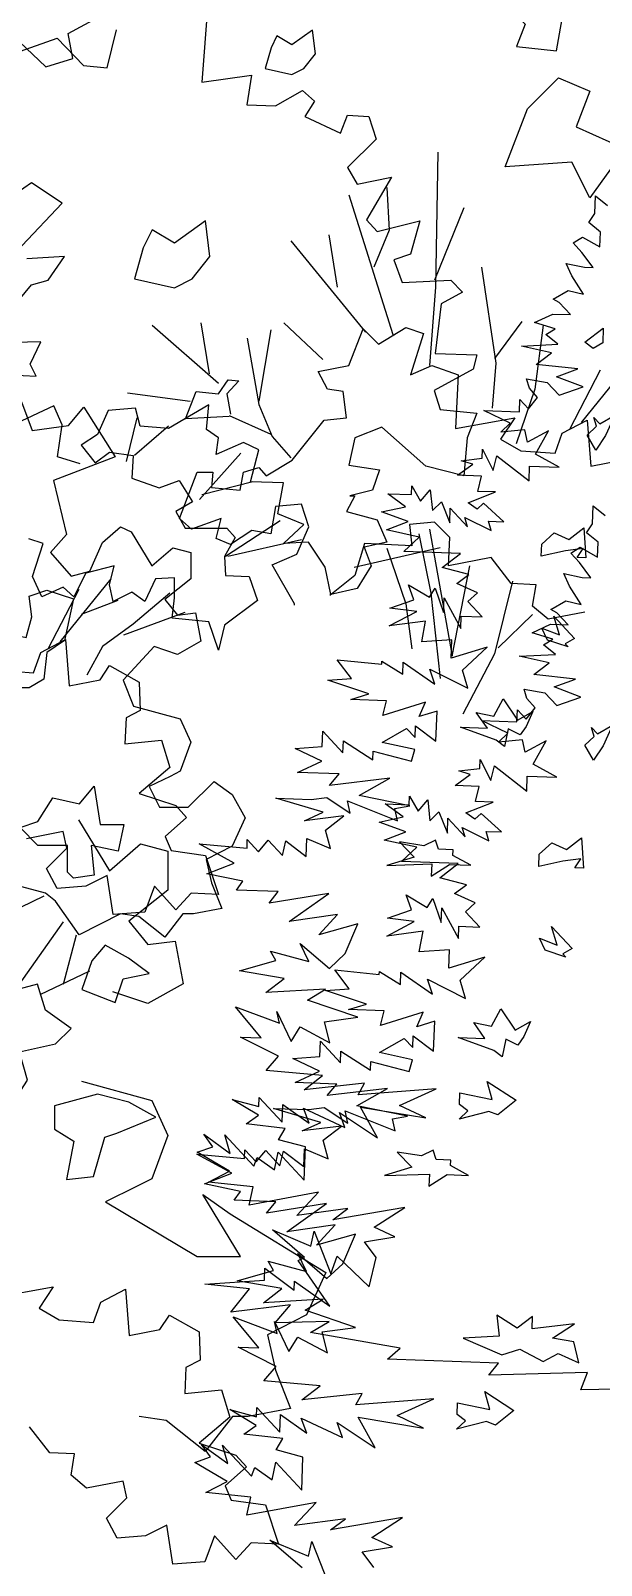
# Model space of a CAD drawing. Header units: inches. Extents: x 11.9 to 85.3, y 21.1 to 37.4.
# Drawn here: x 36.953 to 37.181, y 22.185 to 22.798 of the extents above; entities that cross this region are included whole.
import ezdxf

# ---------------------------------------------------------------- set-up
doc = ezdxf.new("R2010")
doc.units = ezdxf.units.IN
doc.header["$MEASUREMENT"] = 0
doc.layers.add('CAY', color=94, linetype='Continuous')
doc.layers.add('CAY-3', color=61, linetype='Continuous')

# ---------------------------------------------------------------- blocks, each defined once
blk = doc.blocks.new('A$C76451831')
at = {"layer": 'CAY'}
for p, q in [((5192.6, 1187), (5205.3, 1219.7)), ((5205.3, 1219.7), (5219, 1206)), ((5219, 1206), (5243.2, 1220.8)), ((5243.2, 1220.8), (5259.1, 1215.5)), ((5259.1, 1215.5), (5247.5, 1178.6)), ((5165.2, 1181.8), (5192.6, 1187)), ((5173.6, 1165.9), (5165.2, 1181.8)), ((5247.5, 1178.6), (5266.4, 1187)), ((5266.4, 1187), (5289.7, 1178.6)), ((5289.7, 1178.6), (5287.5, 1131.1)), ((5187.3, 1163.8), (5173.6, 1165.9)), ((5190.5, 1140.6), (5187.3, 1163.8)), ((4901.2, 1154.7), (4910.7, 1129.1)), ((4942.9, 1133.8), (4956.7, 1149.9)), ((4956.7, 1149.9), (4984.6, 1105.9)), ((4910.7, 1129.1), (4942.9, 1133.8)), ((5142, 1102.7), (5170.5, 1138.5)), ((5170.5, 1138.5), (5190.5, 1140.6)), ((5287.5, 1131.1), (5340.3, 1140.6)), ((5340.3, 1140.6), (5327.6, 1121.6)), ((5382.5, 1126.9), (5404.6, 1138.5)), ((5404.6, 1138.5), (5407.8, 1097.4)), ((5327.6, 1121.6), (5345.5, 1111.1)), ((5376.1, 1109), (5382.5, 1126.9)), ((4984.6, 1105.9), (4929.6, 1084.7)), ((5345.5, 1111.1), (5376.1, 1109)), ((5057.6, 1092.1), (5071.3, 1092.1)), ((5071.3, 1092.1), (5070.3, 1078.4)), ((5095.6, 1076.3), (5098.8, 1092.1)), ((5098.8, 1092.1), (5112.5, 1096.3)), ((5112.5, 1096.3), (5118.8, 1089)), ((5118.8, 1089), (5142, 1102.7)), ((5407.8, 1097.4), (5435.2, 1102.7)), ((4929.6, 1084.7), (4941, 1036.7)), ((5070.3, 1078.4), (5095.6, 1076.3)), ((5409.5, 1046.3), (5410, 1062.2)), ((5410, 1062.2), (5420.6, 1053.6)), ((4973.2, 1029.6), (4989.3, 1043.4)), ((4989.3, 1043.4), (4998.7, 1039.1)), ((4998.7, 1039.1), (5017.2, 1008.8)), ((5268.6, 1047.8), (5246.4, 1045.7)), ((5246.4, 1045.7), (5248.5, 1026.7)), ((5282.3, 1034.1), (5268.6, 1047.8)), ((5404.2, 1038.3), (5409.5, 1046.3)), ((5414.3, 1029.8), (5404.2, 1038.3)), ((4941, 1036.7), (4926.8, 1020.6)), ((4961.8, 1004.1), (4973.2, 1029.6)), ((5017.2, 1008.8), (5035.7, 1024.9)), ((5035.7, 1024.9), (5051.8, 1020.6)), ((5273.8, 1025), (5197.2, 1007.3)), ((5206.3, 1028.8), (5197.9, 1000.4)), ((5248.5, 1026.7), (5206.3, 1028.8)), ((5281.2, 1008.8), (5282.3, 1034.1)), ((5390, 1020.2), (5398.3, 1025.4)), ((5398.3, 1025.4), (5413.9, 1016.7)), ((5413.9, 1016.7), (5414.3, 1029.8)), ((4926.8, 1020.6), (4945.3, 999.7)), ((5051.8, 1020.6), (5051.8, 997.4)), ((5319.2, 1016.2), (5281.2, 1008.8)), ((5337.1, 993), (5319.2, 1016.2)), ((5397.8, 1011.8), (5390, 1020.2)), ((5407.8, 998.3), (5397.8, 1011.8)), ((4945.3, 999.7), (4961.8, 1004.1)), ((5051.8, 997.4), (5028.6, 978.9)), ((5197.9, 1000.4), (5175.7, 982.4)), ((5389, 990.8), (5383.9, 1001.9)), ((5383.9, 1001.9), (5400.1, 998.6)), ((5400.1, 998.6), (5407.8, 998.3)), ((5359.3, 991.9), (5337.1, 993)), ((5356.1, 972.9), (5359.3, 991.9)), ((5399.3, 974.6), (5389, 990.8)), ((5028.6, 978.9), (5040, 965.1)), ((5369.8, 961.3), (5356.1, 972.9)), ((5372.4, 970.1), (5385.8, 977.8)), ((5377.7, 967.2), (5372.4, 970.1)), ((5385.8, 977.8), (5399.3, 974.6)), ((5040, 965.1), (5056.1, 967.1)), ((5056.1, 967.1), (5060.8, 941.9)), ((5355.8, 949.4), (5371.9, 957)), ((5402.5, 967.7), (5369.8, 961.3)), ((5371.9, 957), (5387.7, 956.4)), ((5387.7, 956.4), (5377.7, 967.2)), ((5060.8, 941.9), (5040, 930.1)), ((5374.2, 943.7), (5355.8, 949.4)), ((5365.8, 938.6), (5374.2, 943.7)), ((5019.2, 937.2), (4991.7, 907.3)), ((5040, 930.1), (5019.2, 937.2)), ((5344.2, 928.5), (5376.4, 930.1)), ((5370.7, 922.5), (5344.2, 928.5)), ((5376.4, 930.1), (5365.8, 938.6)), ((5357.2, 912.1), (5370.7, 922.5)), ((4991.7, 907.3), (5000.7, 884.1)), ((5394.2, 908.1), (5357.2, 912.1)), ((5375.4, 901.1), (5394.2, 908.1)), ((5399.1, 892.1), (5375.4, 901.1)), ((5351, 891), (5348.6, 899.3)), ((5348.6, 899.3), (5367.1, 895.9)), ((5358.4, 882.6), (5351, 891)), ((5367.1, 895.9), (5377.5, 884.7)), ((5377.5, 884.7), (5399.1, 892.1)), ((5000.7, 884.1), (5042.4, 872.7)), ((5342.1, 870.1), (5342.5, 880.9)), ((5342.5, 880.9), (5350.4, 872.5)), ((5350.4, 872.5), (5358.4, 882.6)), ((5042.4, 872.7), (5051.8, 851.9)), ((5310.5, 871.2), (5342.1, 870.1)), ((5334.1, 859.9), (5310.5, 871.2)), ((5325.6, 852), (5334.1, 859.9)), ((5051.8, 851.9), (5042.4, 826.3)), ((5347, 854), (5325.6, 852)), ((5349.4, 843.1), (5347, 854)), ((5368.3, 853.3), (5349.4, 843.1)), ((5356.7, 832.4), (5368.3, 853.3)), ((5309, 828.6), (5309.3, 836.7)), ((5309.3, 836.7), (5319, 817.8)), ((5033.3, 821.6), (5014.8, 812.5)), ((5042.4, 826.3), (5033.3, 821.6)), ((5287.1, 813.5), (5300.6, 823.4)), ((5290.3, 826.5), (5309, 828.6)), ((5300.6, 823.4), (5290.3, 826.5)), ((5319, 817.8), (5322.2, 830.9)), ((5322.2, 830.9), (5350.9, 808.5)), ((5350.9, 808.5), (5351.3, 821.7)), ((5351.3, 821.7), (5377.6, 820.8)), ((5377.6, 820.8), (5356.7, 832.4)), ((5014.8, 812.5), (5023.9, 794.1)), ((5049.4, 794.1), (5072.6, 816.9)), ((5072.6, 816.9), (5088.7, 805.5)), ((5088.7, 805.5), (5100.1, 784.6)), ((5308.4, 812.7), (5287.1, 813.5)), ((5305.2, 799.3), (5308.4, 812.7)), ((5023.9, 794.1), (5049.4, 794.1)), ((5240.9, 785.6), (5224.9, 797.1)), ((5224.9, 797.1), (5246.2, 796.3)), ((5246.2, 796.3), (5246.5, 804)), ((5246.5, 804), (5254.2, 790.6)), ((5254.2, 790.6), (5262.7, 800.7)), ((5262.7, 800.7), (5264.7, 782.1)), ((5296.7, 789.1), (5321.1, 798.7)), ((5321.1, 798.7), (5305.2, 799.3)), ((4951.7, 782.9), (4979.4, 737.5)), ((5100.1, 784.6), (5088.7, 759.5)), ((5219.4, 781), (5240.9, 785.6)), ((5243.1, 772.4), (5219.4, 781)), ((5264.7, 782.1), (5272.7, 790)), ((5272.7, 790), (5280.2, 771.1)), ((5280.2, 771.1), (5280.7, 784.3)), ((5280.7, 784.3), (5296, 767.8)), ((5304.7, 783.4), (5296.7, 789.1)), ((5310.3, 788.7), (5304.7, 783.4)), ((5328.3, 772.2), (5310.3, 788.7)), ((5223.8, 764.9), (5243.1, 772.4)), ((5253, 758.5), (5223.8, 764.9)), ((5296, 767.8), (5293.5, 776.1)), ((5293.5, 776.1), (5317.1, 764.4)), ((5314.7, 772.6), (5328.3, 772.2)), ((5317.1, 764.4), (5314.7, 772.6)), ((4979.4, 737.5), (5007.1, 761.7)), ((5007.1, 761.7), (5031.3, 755.2)), ((5031.3, 755.2), (5031.3, 720.4)), ((5088.7, 759.5), (5065.6, 747.7)), ((5239.5, 745.8), (5253, 758.5)), ((5065.6, 747.7), (5070.3, 726.8)), ((5289.7, 744), (5239.5, 745.8)), ((5273.4, 731.5), (5289.7, 744)), ((4922.5, 717.8), (4887.9, 726.8)), ((5070.3, 726.8), (5079.3, 704)), ((5297.2, 725.2), (5273.4, 731.5)), ((5286.5, 717.4), (5297.2, 725.2)), ((4825.4, 669), (4921.3, 715.4)), ((4931.5, 710.7), (4922.5, 717.8)), ((4952.3, 680.8), (4931.5, 710.7)), ((5031.3, 720.4), (4996.5, 692.7)), ((5248.4, 702.9), (5243.4, 716.2)), ((5243.4, 716.2), (5262.1, 705.1)), ((5262.1, 705.1), (5267.3, 713.1)), ((5267.3, 713.1), (5274.7, 691.5)), ((5304.8, 709.1), (5286.5, 717.4)), ((4989.3, 699.3), (4952.3, 680.8)), ((5005.4, 696.9), (4989.3, 699.3)), ((5028.6, 678.5), (5005.4, 696.9)), ((5044.7, 699.3), (5028.6, 678.5)), ((5054.2, 699.3), (5044.7, 699.3)), ((5079.3, 704), (5054.2, 699.3)), ((5226.8, 695.5), (5248.4, 702.9)), ((5274.7, 691.5), (5275.2, 704.7)), ((5275.2, 704.7), (5290.1, 677.4)), ((5296.4, 701.2), (5304.8, 709.1)), ((5309, 687.6), (5296.4, 701.2)), ((4899.3, 636.8), (4938.6, 692.2)), ((4996.5, 692.7), (5013.6, 672)), ((5226.3, 679.6), (5250.7, 692.4)), ((5258.6, 683.9), (5226.3, 679.6)), ((5250.7, 692.4), (5226.8, 695.5)), ((5255.2, 665.5), (5258.6, 683.9)), ((5290.1, 677.4), (5290.5, 688.3)), ((5290.5, 688.3), (5309, 687.6)), ((4938.6, 636.8), (4950, 680.8)), ((5013.6, 672), (5037.8, 675)), ((5037.8, 675), (5044.9, 637.2)), ((5282, 667.2), (5255.2, 665.5)), ((5281.5, 650.9), (5282, 667.2)), ((5313.5, 660.7), (5281.5, 650.9)), ((5291.5, 640.2), (5313.5, 660.7)), ((4917.8, 627.7), (4961.8, 648.6)), ((5179.9, 649.5), (5219.6, 645.4)), ((5192.9, 632.7), (5179.9, 649.5)), ((5219.6, 645.4), (5219.7, 648.1)), ((5219.7, 648.1), (5238.4, 636.6)), ((5238.4, 636.6), (5238.7, 647.4)), ((5238.7, 647.4), (5267.1, 627.9)), ((5013.6, 619.5), (4982.4, 630.1)), ((5044.9, 637.2), (5013.6, 619.5)), ((5171.6, 631.2), (5192.9, 632.7)), ((5208.3, 619), (5171.6, 631.2)), ((5262.5, 641.2), (5296.4, 624.1)), ((5267.1, 627.9), (5262.5, 641.2)), ((5296.4, 624.1), (5291.5, 640.2)), ((5192.3, 614.2), (5208.3, 619)), ((5224, 613.1), (5192.3, 614.2)), ((5220.8, 600), (5224, 613.1)), ((5258.8, 611.8), (5220.8, 600)), ((5252.9, 598.9), (5258.8, 611.8)), ((5268.9, 603.8), (5252.9, 598.9)), ((5268, 577.1), (5268.9, 603.8)), ((5219.9, 576), (5241.7, 588.4)), ((5241.7, 588.4), (5249.5, 580.4)), ((5249.5, 580.4), (5249.9, 590.8)), ((5249.9, 590.8), (5268, 577.1)), ((5166.8, 572.4), (5167.3, 586)), ((5167.3, 586), (5185.2, 566.8)), ((5185.2, 566.8), (5185.5, 577.2)), ((5185.5, 577.2), (5211.7, 560.4)), ((5249.2, 569.6), (5219.9, 576)), ((5142.7, 570.6), (5166.8, 572.4)), ((5166.3, 559.3), (5142.7, 570.6)), ((5211.7, 560.4), (5212, 568.1)), ((5212, 568.1), (5246.1, 559.2)), ((5246.1, 559.2), (5249.2, 569.6)), ((5144.7, 549.2), (5166.3, 559.3)), ((5181.8, 547.9), (5144.7, 549.2)), ((5173.3, 537.8), (5181.8, 547.9)), ((5227, 544), (5173.3, 537.8)), ((5199.7, 528.7), (5227, 544)), ((5125.3, 526.3), (5157, 525.2)), ((5167.5, 513.9), (5125.3, 526.3)), ((5157, 525.2), (5170.6, 527)), ((5170.6, 527), (5191.5, 513.1)), ((5189.1, 524.1), (5233.8, 506.2)), ((5191.5, 513.1), (5189.1, 524.1)), ((5244.7, 519.4), (5199.7, 528.7)), ((5231.5, 517.1), (5244.7, 519.4)), ((5150.9, 506.4), (5167.5, 513.9)), ((5185.9, 510.6), (5150.9, 506.4)), ((5169.6, 498), (5185.9, 510.6)), ((5233.8, 506.2), (5231.5, 517.1)), ((5174, 481.5), (5169.6, 498)), ((5057.3, 485.6), (5099.7, 481.8)), ((5088.4, 468.6), (5057.3, 485.6)), ((5099.7, 481.8), (5100, 489.5)), ((5100, 489.5), (5110.1, 478.8)), ((5110.1, 478.8), (5118.6, 488.9)), ((5118.6, 488.9), (5131.2, 475.3)), ((5131.2, 475.3), (5134.4, 488.3)), ((5134.4, 488.3), (5152.5, 474.6)), ((5152.5, 474.6), (5153.1, 490.4)), ((5153.1, 490.4), (5174, 481.5)), ((5064.1, 459.1), (5088.4, 468.6)), ((5096, 452.5), (5064.1, 459.1)), ((5090.3, 444.6), (5096, 452.5)), ((5062.5, 449.6), (5086.7, 432.5)), ((5127.4, 443.3), (5090.3, 444.6)), ((5119.3, 433.1), (5127.4, 443.3)), ((5172.7, 441.7), (5119.3, 433.1)), ((5137.3, 416.6), (5172.7, 441.7)), ((5180.2, 422.8), (5137.3, 416.6)), ((5163.7, 404.8), (5180.2, 422.8)), ((5198.4, 414.5), (5163.7, 404.8)), ((5187.1, 388.1), (5198.4, 414.5)), ((5154.7, 381.1), (5147.1, 397.2)), ((5147.1, 397.2), (5173, 375)), ((5120.6, 390.5), (5154.7, 381.1)), ((5125.3, 382.1), (5120.6, 390.5)), ((5173, 375), (5187.1, 388.1)), ((5093.2, 372.8), (5125.3, 382.1)), ((5132.9, 366), (5093.2, 372.8)), ((5171.9, 380.3), (5154.8, 342.6)), ((5116.6, 353.4), (5132.9, 366)), ((5169.7, 356.6), (5116.6, 353.4)), ((5153.5, 346.7), (5169.7, 356.6)), ((5154.8, 342.6), (5120.1, 324.9)), ((5198.3, 331.5), (5153.5, 346.7)), ((5112.4, 313.2), (5089.4, 340.8)), ((5089.4, 340.8), (5128.7, 326.2)), ((5126.4, 336.8), (5139.1, 310)), ((5128.7, 326.2), (5126.4, 336.8)), ((5168.7, 327.6), (5198.3, 331.5)), ((5173.5, 308.8), (5168.7, 327.6)), ((5120.1, 324.9), (5127.1, 293.6)), ((5139.1, 310), (5147.2, 322.9)), ((5147.2, 322.9), (5173.5, 308.8)), ((5093.9, 313.9), (5112.4, 313.2)), ((5127.7, 296.8), (5093.9, 313.9)), ((5116.8, 284), (5127.7, 296.8)), ((5127.1, 293.6), (5140.7, 259.4)), ((5167, 279.6), (5116.8, 284)), ((5150.7, 267), (5167, 279.6)), ((5140.7, 259.4), (5103, 252.3)), ((5110.3, 252.1), (5110.6, 260.2)), ((5110.6, 260.2), (5131.1, 238.2)), ((5204.4, 272.8), (5150.7, 267)), ((5198.6, 262.6), (5204.4, 272.8)), ((5268.1, 267.9), (5198.6, 262.6)), ((5235.4, 253.2), (5268.1, 267.9)), ((5029.8, 248.8), (5005.7, 252.3)), ((5064.6, 221), (5029.8, 248.8)), ((5088.8, 252.3), (5064.6, 221)), ((5110, 244.4), (5086.5, 258.4)), ((5086.5, 258.4), (5110.3, 252.1)), ((5103, 252.3), (5088.8, 252.3)), ((5131.1, 238.2), (5131.7, 254.1)), ((5131.7, 254.1), (5155.1, 237.4)), ((5155.1, 237.4), (5150.1, 250.7)), ((5150.1, 250.7), (5186.7, 233.6)), ((5186.7, 233.6), (5182.2, 246.9)), ((5182.2, 246.9), (5215.8, 224.4)), ((5200.9, 251.6), (5259, 241.9)), ((5215.8, 224.4), (5200.9, 251.6)), ((5259, 241.9), (5235.4, 253.2)), ((5098.9, 236.6), (5110, 244.4)), ((5133.6, 232.7), (5098.9, 236.6)), ((5127.8, 222.5), (5133.6, 232.7)), ((5069.2, 216.4), (5061.4, 227.5)), ((5061.4, 227.5), (5084.8, 210.4)), ((5080, 226.9), (5105.7, 199.2)), ((5084.8, 210.4), (5080, 226.9)), ((5151.6, 216.2), (5127.8, 222.5)), ((5055.4, 211.4), (5069.2, 216.4)), ((5084.3, 194.5), (5055.4, 211.4)), ((5105.7, 199.2), (5108.7, 206.8)), ((5108.7, 206.8), (5124.2, 195.8)), ((5124.2, 195.8), (5127.5, 211.6)), ((5127.5, 211.6), (5150.6, 186.8)), ((5150.6, 186.8), (5151.6, 216.2)), ((5065.3, 184.8), (5084.3, 194.5)), ((5105.1, 180.6), (5065.3, 184.8)), ((5101.8, 164.4), (5105.1, 180.6)), ((5163.4, 175.9), (5101.8, 164.4)), ((5144.1, 155.3), (5163.4, 175.9)), ((5189.6, 161.4), (5144.1, 155.3)), ((5240.4, 162.3), (5176.1, 151.4)), ((5176.1, 151.4), (5189.6, 161.4)), ((5213, 144.7), (5240.4, 162.3)), ((5150.9, 117.8), (5122.3, 142.4)), ((5122.3, 142.4), (5156.7, 128.1)), ((5156.7, 128.1), (5159.4, 141.1)), ((5159.4, 141.1), (5174.4, 103.4)), ((5231.3, 136.3), (5213, 144.7)), ((5204.4, 131.8), (5231.3, 136.3)), ((5214.8, 117.9), (5204.4, 131.8))]:
    blk.add_line(p, q, dxfattribs=at)
for points in [[(4953.2, 1099.5), (4933.2, 1105.8), (4937.4, 1134.3), (4930, 1151.2), (4896.3, 1135.4)], [(4891, 1178.6), (4914.2, 1177.5), (4908.9, 1188.1), (4918.4, 1208.1), (4882.5, 1207.1)], [(4884.7, 1228.2), (4910, 1258.8), (4924.7, 1263), (4939.5, 1284.1), (4905.7, 1282)], [(4901.5, 1293.6), (4937.4, 1331.5), (4910, 1349.5), (4896.3, 1340)], [(4899.4, 1475), (4922.6, 1452.8), (4946.9, 1460.2), (4942.7, 1482.3), (4972.2, 1498.2)], [(936, 1353.6), (923.4, 1317.7), (941.3, 1311.4), (974, 1323), (997.2, 1298.7), (1018.3, 1296.6), (1026.7, 1330.4)], [(1107.9, 1353.6), (1102.7, 1284), (1147, 1290.3), (1142.7, 1263.9), (1168.1, 1262.9), (1192.3, 1276.6), (1202.9, 1267.1), (1194.4, 1253.4), (1226.1, 1238.6), (1232.4, 1254.5), (1251.4, 1253.4), (1257.7, 1233.4), (1232.4, 1208), (1240.8, 1193.3), (1271.4, 1199.6), (1249.3, 1161.6), (1258.8, 1151.1), (1296.7, 1160.6), (1288.3, 1131.1), (1273.5, 1125.8), (1280.9, 1105.7), (1324.2, 1107.9), (1334.7, 1097.3), (1315.7, 1086.8), (1310.4, 1042.5), (1347.4, 1041.4), (1344.2, 1028.7), (1309.4, 1009.8), (1314.7, 992.9), (1347.4, 989.7), (1338.9, 967.6), (1335.8, 933.8), (1302, 942.3), (1263, 977.1), (1238.7, 967.6), (1233.4, 943.3), (1260.9, 939.1), (1254.5, 921.2), (1234.5, 915.9), (1238.7, 915.9), (1231.3, 902.2), (1258.8, 894.8), (1267.2, 874.8), (1247.2, 870.5), (1253.5, 853.7)], [(5271.7, 1376.9), (5269.6, 1256.6), (5264.3, 1187)], [(5192.6, 1338.9), (5231.6, 1214.5)], [(5226.4, 1345.2), (5228.5, 1307.3), (5214.8, 1274.6)], [(5294.9, 1327.3), (5268.6, 1263)], [(5140.9, 1297.8), (5207.4, 1216.6)], [(5174.7, 1303.1), (5182.1, 1256.6)], [(5310.7, 1274.6), (5323.4, 1189.1), (5320.2, 1149.1)], [(5017.5, 1222.9), (5076.6, 1171.2)], [(5060.8, 1225), (5068.2, 1179.7)], [(5123, 1218.7), (5112.5, 1155.4)], [(5134.6, 1225), (5169.4, 1192.3)], [(5346.6, 1226.1), (5322.3, 1193.4)], [(5365.6, 1222.9), (5358.2, 1165.9), (5341.3, 1117.4)], [(1488.1, 121.8), (1440.1, 120.8), (1446.1, 136.4), (1358.1, 134.1), (1366.6, 144.6), (1267.9, 148.1), (1279.1, 158.1), (1199.4, 171.8), (1216.1, 181.6), (1168, 180.6), (1181.7, 196.4), (1128.5, 190.1), (1145, 210.9), (1105.3, 215), (1158.5, 218.6), (1158.8, 229), (1184.9, 209.5), (1185.2, 217.6), (1216.5, 195.2), (1188.5, 236.1), (1194, 238.6), (1165.5, 263.2), (1199.8, 248.8), (1202.6, 261.9), (1217.6, 224.2), (1223.1, 239.9), (1251.6, 212.6), (1257.9, 238.7), (1247.6, 252.6), (1274.4, 257.1), (1256.2, 265.5), (1283.5, 283.1), (1219.2, 272.2), (1232.7, 282.1), (1187.2, 276), (1206.5, 296.7), (1144.9, 285.2), (1148.2, 301.4), (1108.5, 305.5), (1127.4, 315.3), (1098.5, 332.2), (1112.3, 337.1), (1104.5, 348.3), (1127.9, 331.1), (1123.1, 347.6), (1148.9, 320), (1151.8, 327.6), (1167.3, 316.6), (1170.6, 332.4), (1193.7, 307.5), (1194.8, 337), (1171, 343.2), (1176.8, 353.5), (1142, 357.4), (1153.2, 365.2), (1129.6, 379.1), (1153.4, 372.9), (1153.7, 381), (1174.2, 359), (1174.8, 374.8), (1198.2, 358.2), (1193.2, 371.5), (1229.8, 354.3), (1225.3, 367.6), (1258.9, 345.2), (1244, 372.4), (1302.2, 362.7), (1278.5, 373.9), (1311.2, 388.7), (1241.7, 383.4), (1247.5, 393.6), (1193.8, 387.8), (1210.1, 400.4), (1160, 404.8), (1170.8, 417.6), (1137, 434.6), (1155.6, 434), (1132.5, 461.5), (1171.9, 447), (1169.5, 457.5), (1182.2, 430.8), (1190.3, 443.7), (1216.6, 429.6), (1211.8, 448.3), (1241.4, 452.3), (1196.6, 467.5), (1212.8, 477.3), (1159.7, 474.2), (1176, 486.8), (1136.3, 493.6), (1168.4, 502.9), (1163.7, 511.2), (1197.8, 501.9), (1190.2, 518), (1216.2, 495.8), (1230.2, 508.9), (1241.6, 535.3), (1206.8, 525.6), (1223.3, 543.6), (1180.5, 537.4), (1215.8, 562.4), (1162.5, 553.9), (1170.5, 564), (1133.4, 565.3), (1139.1, 573.3), (1107.2, 579.8), (1131.5, 589.4), (1100.4, 606.4), (1142.9, 602.6), (1143.1, 610.3), (1153.2, 599.5), (1161.7, 609.7), (1174.4, 596.1), (1177.5, 609.1), (1195.6, 595.3), (1196.2, 611.2), (1217.2, 602.3), (1212.8, 618.8), (1229.1, 631.3), (1194, 627.1), (1210.6, 634.7), (1168.4, 647.1), (1200.1, 646), (1213.8, 647.7), (1234.6, 633.9), (1232.3, 644.8), (1276.9, 627), (1274.6, 637.9), (1287.8, 640.2), (1242.8, 649.4), (1270.1, 664.8), (1216.4, 658.5), (1224.9, 668.7), (1187.8, 670), (1209.5, 680.1), (1185.8, 691.3), (1209.9, 693.2), (1210.4, 706.8), (1228.3, 687.6), (1228.7, 698), (1254.8, 681.2), (1255.1, 688.9), (1289.2, 680), (1292.3, 690.3), (1263.1, 696.8), (1284.8, 709.2), (1292.7, 701.2), (1293, 711.6), (1311.1, 697.8), (1312.1, 724.6), (1296, 719.7), (1301.9, 732.6), (1263.9, 720.8), (1267.1, 733.8), (1235.4, 734.9), (1251.4, 739.8), (1214.7, 752), (1236, 753.5), (1223, 770.3), (1262.8, 766.2), (1262.9, 768.9), (1281.5, 757.4), (1281.9, 768.2), (1310.2, 748.6), (1305.7, 761.9), (1339.5, 744.9), (1334.6, 760.9), (1356.7, 781.5), (1324.6, 771.7), (1325.2, 788), (1298.4, 786.2), (1301.7, 804.7), (1269.4, 800.4), (1293.9, 813.1), (1270, 816.2), (1291.5, 823.6), (1286.5, 837), (1305.2, 825.9), (1310.4, 833.9), (1317.9, 812.3), (1318.3, 825.4), (1333.2, 798.2), (1333.6, 809), (1352.2, 808.4), (1339.5, 822), (1347.9, 829.8), (1329.6, 838.2), (1340.3, 846), (1316.5, 852.2), (1332.8, 864.8), (1282.6, 866.6), (1296.2, 879.2), (1266.9, 885.7), (1286.2, 893.2), (1262.5, 901.7), (1284, 906.4), (1268.1, 917.8), (1289.3, 917.1), (1289.6, 924.8), (1297.3, 911.4), (1305.8, 921.5), (1307.9, 902.9), (1315.9, 910.7), (1323.4, 891.9), (1323.8, 905), (1339.1, 888.6), (1336.7, 896.9), (1360.3, 885.2), (1357.8, 893.4), (1371.4, 892.9), (1353.4, 909.4), (1347.8, 904.2), (1339.8, 909.9), (1364.2, 919.5), (1348.4, 920), (1351.5, 933.5), (1330.3, 934.3), (1343.8, 944.2), (1333.4, 947.3), (1352.1, 949.4), (1352.4, 957.5), (1362.1, 938.6), (1365.3, 951.6), (1394, 929.3), (1394.4, 942.4), (1420.7, 941.5), (1399.8, 953.1), (1411.4, 974), (1392.5, 963.8), (1390.1, 974.8), (1368.8, 972.8), (1377.2, 980.7), (1353.6, 991.9), (1385.3, 990.8), (1385.6, 1001.7), (1393.5, 993.3), (1401.6, 1003.4), (1394.2, 1011.8), (1391.7, 1020.1), (1410.2, 1016.7), (1420.7, 1005.5), (1442.2, 1012.9), (1418.5, 1021.8), (1437.3, 1028.9), (1400.3, 1032.9), (1413.8, 1043.3), (1387.3, 1049.2), (1419.5, 1050.8), (1409, 1059.4), (1417.3, 1064.5), (1398.9, 1070.1), (1415, 1077.7), (1430.9, 1077.2), (1420.8, 1088), (1415.5, 1090.9), (1428.9, 1098.6), (1442.4, 1095.4), (1432.1, 1111.6), (1427, 1122.6), (1443.2, 1119.4), (1450.9, 1119.1), (1441, 1132.6), (1433.1, 1141), (1441.4, 1146.2), (1457, 1137.5), (1457.5, 1150.6), (1447.3, 1159.1), (1452.6, 1167.1), (1453.1, 1182.9), (1463.7, 1174.4)], [(5101.9, 1211.3), (5112.5, 1152.2), (5124.1, 1123.8), (5140.9, 1104.8)], [(5444.7, 1192.3), (5399.3, 1136.4)], [(5086.1, 1141.7), (5047.1, 1139.6), (5056.6, 1163.8), (5076.6, 1161.7), (5085, 1174.4), (5094.5, 1173.3), (5084, 1161.7), (5087.2, 1143.8)], [(5416.2, 1182.8), (5388.8, 1130.1)], [(4995.4, 1162.8), (5051.3, 1155.4)], [(5086.1, 1142.7), (5123, 1125.9)], [(5144.1, 974), (5144.1, 975), (5124.1, 1009.8), (5146.2, 1019.3), (5156.8, 1043.6), (5150.4, 1063.6), (5127.2, 1061.5), (5123, 1037.3), (5106.1, 1040.4), (5087.2, 1027.8), (5074.5, 1033.1), (5078.7, 1051), (5052.3, 1041.5), (5041.8, 1051), (5057.6, 1092.1)], [(5264.3, 1041.5), (5284.4, 928.6), (5300.2, 1008.8)], [(1253.5, 853.7), (1240.8, 833.6), (1217.6, 828.4), (1212.4, 852.6), (1197.6, 874.8), (1175.4, 873.7), (1193.4, 890.6), (1170.2, 900.1), (1175.4, 927.5), (1145.9, 928.6), (1153.3, 957), (1139.6, 963.4), (1115.3, 952.8), (1117.4, 967.6), (1106.9, 975), (1109, 997.1), (1073.1, 976), (1047.8, 978.1), (1043.6, 993.9), (1019.3, 991.8), (1009.9, 970.7), (995.1, 961.2), (1007.7, 945.4), (1020.4, 954.9), (1041.5, 951.8), (1040.4, 931.7), (1064.7, 923.3), (1082.6, 929.6), (1094.2, 910.6), (1079.5, 902.2), (1087.9, 887.4), (1124.8, 887.4), (1132.2, 879), (1122.7, 862.1), (1123.8, 845.2), (1144.9, 844.2), (1152.2, 823.1), (1122.7, 800.9), (1117.4, 778.8), (1109, 804.1), (1076.3, 807.3), (1078.4, 825.2), (1078.4, 843.1), (1061.5, 842.1), (1052, 822), (1040.4, 830.5), (1023.6, 822), (1020.4, 836.8), (1024.6, 853.7), (999.3, 847.3), (988.8, 826.2), (979.3, 834.7), (960.3, 826.2), (951.8, 844.2), (961.3, 873.7), (948.7, 877.9)], [(5226.4, 1024.6), (5243.2, 975), (5248.5, 935)], [(5254.8, 1037.3), (5265.4, 984.5), (5273.8, 908.6)], [(1044.7, 985.5), (1035.2, 946.5)], [(5338.2, 995.1), (5322.3, 930.7), (5293.9, 877)], [(1073.1, 978.1), (1042.6, 951.8)], [(5356.1, 965.6), (5325.5, 936)], [(1137.5, 953.9), (1100.6, 912.7)], [(1148, 928.6), (1102.7, 917)], [(1172.3, 893.7), (1123.8, 862.1)], [(1191.3, 876.9), (1125.9, 862.1)], [(922.3, 760.9), (952.9, 758.7), (959.2, 776.7), (981.4, 788.3), (984.5, 747.1), (1012, 752.4), (1020.4, 765.1), (1046.8, 750.3), (1047.8, 725), (1035.2, 718.7), (1034.1, 695.5), (1066.8, 698.6), (1074.2, 674.4), (1046.8, 651.2), (1079.5, 640.6), (1089, 630.1), (1070, 613.2), (1075.2, 600.5), (1105.8, 596.3), (1117.4, 561.5), (1093.2, 562.6), (1079.5, 547.8), (1060.5, 568.9), (1052, 545.7), (1023.6, 543.6), (1018.3, 578.4), (999.3, 568.9), (974, 566.8), (964.5, 584.7), (982.4, 602.7), (979.3, 617.4), (946.6, 611.1)], [(1021.5, 842.1), (976.1, 786.2)], [(993, 832.6), (965.6, 779.8)], [(1027.8, 823.1), (995.1, 810.4)], [(1074.2, 829.4), (1041.5, 802), (1014.1, 782), (1000.4, 756.6)], [(1033.1, 792.5), (1087.9, 812.5)]]:
    blk.add_lwpolyline(points, dxfattribs=at)
for points in [[(5162.8, 1464.3), (5160.2, 1485.4), (5141.7, 1472.2), (5128.5, 1480.1), (5123.3, 1469.6), (5118, 1451.1), (5141.7, 1445.8), (5152.3, 1451.1)], [(5351.5, 1415.3), (5379.2, 1443), (5406.9, 1431.1), (5395, 1399.4), (5438.6, 1379.6), (5406.9, 1336.1), (5391, 1367.8), (5331.7, 1363.8)], [(1418.3, 1311.9), (1426.2, 1355.4), (1394.5, 1383.2), (1366.8, 1359.4), (1390.6, 1335.6), (1382.7, 1315.8)], [(1109.9, 1128.8), (1106, 1160.5), (1078.3, 1140.7), (1058.5, 1152.6), (1050.5, 1136.7), (1042.6, 1109), (1078.3, 1101.1), (1094.1, 1109)], [(1443.6, 1052.7), (1459.9, 1065.3), (1459.5, 1052.2), (1451.1, 1047)], [(1445.7, 970.1), (1454.1, 978), (1451.7, 985.8), (1456.9, 980.2), (1470.4, 987.9), (1462, 969.6), (1453.4, 956.7)], [(4865.6, 929.2), (4870.9, 953), (4905.2, 945.1), (4910.4, 963.5), (4907.8, 982), (4923.6, 987.3), (4947.4, 979.4), (4939.5, 942.4), (4923.6, 931.9), (4921, 908.1), (4907.8, 900.2), (4873.5, 900.2)], [(1444.6, 860.9), (1436.9, 861.2), (1442.2, 869.2), (1426.3, 867), (1404.8, 862.3), (1405.2, 873.2), (1416.4, 883.2), (1429.3, 877.3), (1442.8, 887.7)], [(5402.6, 849.4), (5411, 857.2), (5408.6, 865), (5413.8, 859.4), (5427.2, 867.1), (5418.9, 848.8), (5410.3, 835.9)], [(1428.7, 781.7), (1410.3, 787.8), (1405.3, 798.4), (1420.9, 792.4), (1416.1, 808.9), (1434.4, 789.2), (1426.1, 784.5)], [(4915.7, 781.4), (4928.9, 802.5), (4952.7, 797.2), (4965.9, 813), (4971.2, 778.7), (4992.3, 778.7), (4987, 755), (4963.2, 760.2), (4965.9, 733.8), (4947.4, 731.2), (4942.1, 736.5), (4942.1, 760.2), (4915.7, 760.2), (4899.9, 776.1)], [(5401.5, 740.1), (5393.8, 740.4), (5399.1, 748.4), (5383.1, 746.2), (5361.7, 741.5), (5362, 752.4), (5373.3, 762.4), (5386.2, 756.5), (5399.7, 766.9)], [(1364.6, 698.7), (1332.9, 710.2), (1356.9, 709.4), (1346.9, 723.3), (1362.7, 720.1), (1370.9, 735.6), (1383.8, 716.6), (1397.3, 724.3), (1391.3, 710.9), (1386.1, 703.4), (1375.4, 708.7), (1372.1, 693)], [(5385.6, 660.9), (5367.2, 667), (5362.2, 677.6), (5377.8, 671.6), (5372.9, 688.1), (5391.3, 668.4), (5383, 663.7)], [(4892.2, 660), (4885.5, 671.4), (4869.4, 671.4), (4869.4, 643.8), (4852.9, 632), (4836.8, 636.8), (4843.9, 609.2), (4871.4, 606.9), (4880.8, 586), (4862.3, 574.6), (4862.3, 553.8), (4871.4, 544.4), (4894.6, 533), (4906.4, 551.4), (4899.3, 576.6), (4931.5, 583.7), (4945.3, 597.4), (4922.5, 613.6), (4915.4, 636.8), (4889.8, 630.1)], [(4975.5, 671.4), (4963.7, 657.6), (4954.7, 632), (4984.6, 620.6), (4991.7, 641.5), (5014.8, 646.2), (4996.4, 660)], [(5321.5, 577.9), (5289.7, 589.5), (5313.7, 588.6), (5303.8, 602.6), (5319.5, 599.3), (5327.8, 614.9), (5340.7, 595.8), (5354.1, 603.5), (5348.2, 590.1), (5343, 582.6), (5332.3, 588), (5329, 572.2)], [(1313.2, 601.7), (1310.8, 609.9), (1300.2, 604.8), (1278.6, 608.3), (1291.7, 594.7), (1267.4, 587.4), (1307.3, 588.7), (1306.9, 577.9), (1323.2, 588.2), (1342.2, 587.5), (1326.2, 596.2), (1326.3, 601.2)], [(5270.1, 480.9), (5267.7, 489.1), (5257.1, 484.1), (5235.4, 487.5), (5248.5, 473.9), (5224.3, 466.6), (5264.2, 467.9), (5263.8, 457.1), (5280, 467.4), (5299.1, 466.7), (5283, 475.4), (5283.2, 480.4)], [(1037.6, 376.9), (1009.9, 384), (971.5, 373.4), (971.5, 352.7), (988.6, 342.1), (982.2, 307.9), (1006.3, 310.8), (1016.4, 345.6), (1027, 349.2), (1061.8, 363.3)], [(1332, 374.8), (1332.4, 385.2), (1361.2, 379.2), (1356.8, 395.2), (1382.5, 378.5), (1366.1, 365.4), (1358.1, 368.4), (1331.6, 361.7), (1339.5, 369.1)], [(5288.9, 254), (5289.3, 264.4), (5318.1, 258.4), (5313.6, 274.5), (5339.3, 257.7), (5323, 244.7), (5315, 247.7), (5288.4, 240.9), (5296.4, 248.3)], [(1438.2, 144.9), (1433.9, 163.6), (1414.9, 167), (1434.4, 179.5), (1396.7, 175.3), (1397, 186.2), (1383.5, 175.8), (1365.4, 187.3), (1367.4, 168.6), (1335.2, 167), (1369.6, 152.2), (1385.6, 157.1), (1406.5, 146), (1419.9, 153.2)]]:
    blk.add_lwpolyline(points, close=True, dxfattribs=at)
at = {"layer": 'CAY-3'}
for p, q in [((4954.6, 550.5), (5017.1, 533.4)), ((5017.1, 533.4), (5031.3, 502.1)), ((5031.3, 502.1), (5017.1, 463.8)), ((5003.6, 456.7), (4975.9, 443.1)), ((5017.1, 463.8), (5003.6, 456.7)), ((4975.9, 443.1), (5057.6, 394.5)), ((5095.9, 394.5), (5062.5, 449.6)), ((5086.7, 432.5), (5171.9, 380.3)), ((5057.6, 394.5), (5095.9, 394.5))]:
    blk.add_line(p, q, dxfattribs=at)
blk.add_lwpolyline([(4876.6, 358.2), (4929.4, 367.7), (4916.7, 348.7), (4934.6, 338.2), (4965.2, 336), (4971.6, 354), (4993.7, 365.6), (4996.9, 324.4), (5024.3, 329.7), (5032.7, 342.4), (5059.1, 327.6), (5060.2, 302.3), (5047.5, 296), (5046.4, 272.8), (5079.1, 275.9), (5086.5, 251.7), (5059.1, 228.5), (5091.8, 217.9), (5101.3, 207.4), (5082.3, 190.5), (5087.6, 177.8), (5118.2, 173.6), (5129.8, 138.8), (5105.5, 139.9), (5091.8, 125.1), (5072.8, 146.2), (5064.4, 123), (5035.9, 120.9), (5030.6, 155.7), (5011.6, 146.2), (4986.3, 144.1), (4976.8, 162), (4994.8, 179.9), (4991.6, 194.7), (4958.9, 188.4), (4945.2, 200), (4948.4, 219), (4926.2, 220), (4908.3, 243.2)], dxfattribs=at)

msp = doc.modelspace()

# ---------------------------------------------------------------- block references
at = {"layer": 'CAY', "xscale": 0.0004489089019145984, "yscale": 0.0004489089019145984, "zscale": 0.0004489089019145984}
for p in [(36.52619, 22.20094), (34.74897, 22.13133)]:
    msp.add_blockref('A$C76451831', p, dxfattribs=at)

doc.saveas('drawing.dxf')
